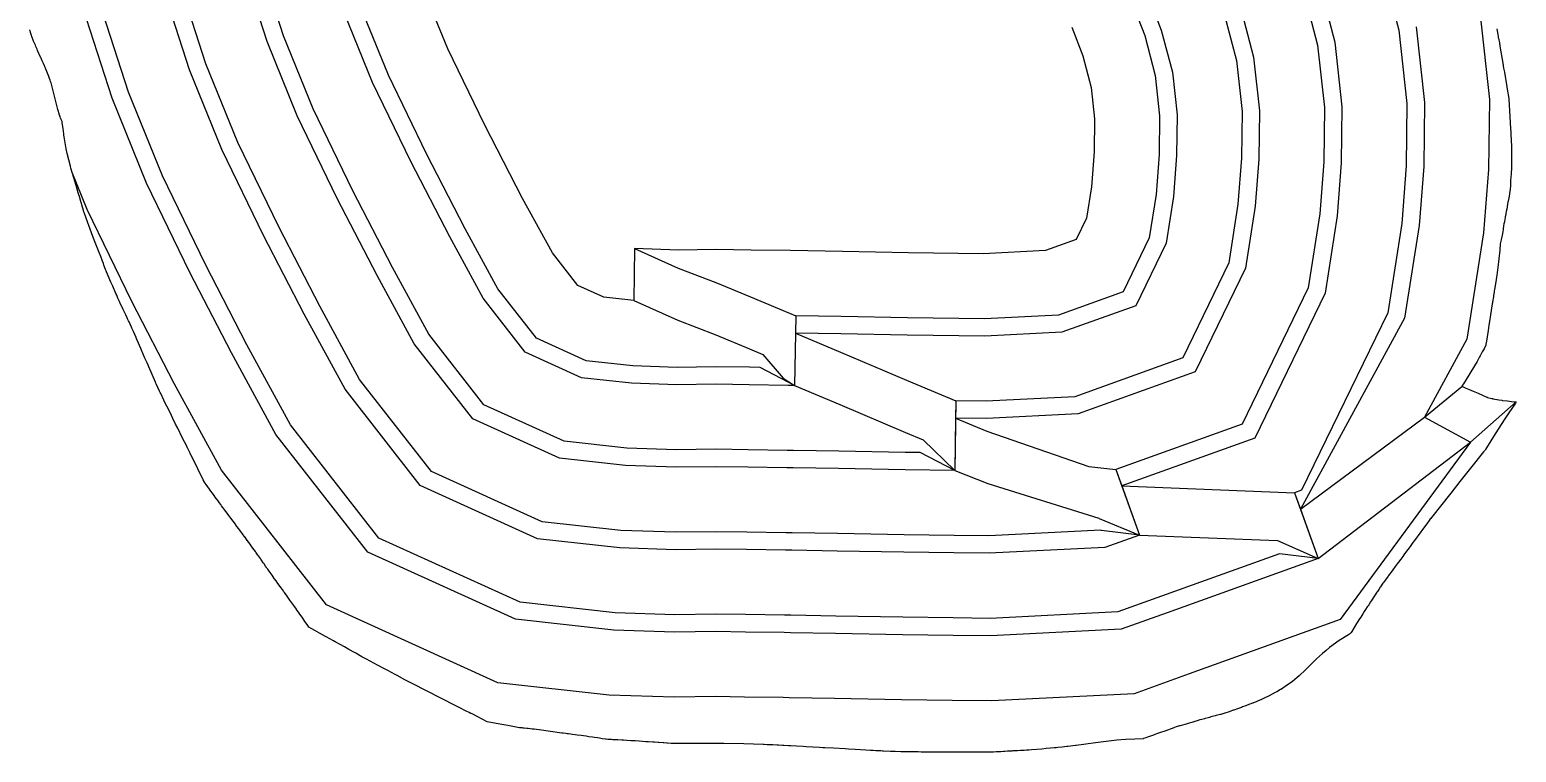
# Model space of a CAD drawing. Extents: x 310187 to 312228, y 6607198 to 6609795.
# Drawn here: x 311237 to 312090, y 6607198 to 6607612 of the extents above; entities that cross this region are included whole.
import ezdxf

# ---------------------------------------------------------------- set-up
doc = ezdxf.new("R2010")
doc.units = 0

msp = doc.modelspace()

# ---------------------------------------------------------------- linework, layer by layer
at = {"layer": 'CASTLEHILL', "color": 4}
for points in [[(312012.306, 6607652.677, 430), (312023.005, 6607612.058, 430), (312027.653, 6607569.98, 430), (312027.245, 6607534.277, 430), (312024.664, 6607501.159, 430), (312016.601, 6607449.853, 430), (311967.151, 6607347.911, 430), (311963.133, 6607346.468, 430), (311976.661, 6607308.825, 430), (311954.457, 6607311.471, 430), (311886.605, 6607287.087, 430), (311861.572, 6607278.09, 430), (311788.324, 6607274.415, 430), (311767.039, 6607274.666, 430), (311738.07, 6607275.009, 430), (311699.67, 6607275.729, 430), (311673.702, 6607276.174, 430), (311670.129, 6607276.235, 430), (311647.819, 6607276.586, 430), (311630.791, 6607276.834, 430), (311607.155, 6607276.487, 430), (311572.833, 6607277.625, 430), (311518.242, 6607283.649, 430), (311437.205, 6607320.448, 430), (311386.438, 6607385.489, 430), (311361.401, 6607431.453, 430), (311337.582, 6607477.509, 430), (311312.918, 6607528.369, 430), (311293.339, 6607576.518, 430), (311278.88, 6607621.441, 430)], [(311922.123, 6607623.497, 450), (311929.704, 6607594.714, 450), (311932.953, 6607565.308, 450), (311932.647, 6607538.499, 450), (311930.597, 6607512.2, 450), (311925.296, 6607478.474, 450), (311898.837, 6607423.928, 450), (311836.838, 6607401.647, 450), (311785.935, 6607399.093, 450), (311768.511, 6607399.299, 450), (311768.039, 6607359.302, 450), (311748.158, 6607369.537, 450), (311739.516, 6607369.639, 450), (311701.368, 6607370.355, 450), (311675.324, 6607370.801, 450), (311671.684, 6607370.863, 450), (311649.252, 6607371.216, 450), (311630.786, 6607371.485, 450), (311608.028, 6607371.151, 450), (311579.601, 6607372.093, 450), (311543.628, 6607376.063, 450), (311497.505, 6607397.007, 450), (311465.828, 6607437.591, 450), (311444.998, 6607475.832, 450), (311422.206, 6607519.901, 450), (311399.423, 6607566.883, 450), (311382.344, 6607608.886, 450), (311369.501, 6607648.785, 450)], [(311967.214, 6607638.087, 440), (311976.355, 6607603.386, 440), (311980.303, 6607567.644, 440), (311979.946, 6607536.388, 440), (311977.631, 6607506.68, 440), (311970.948, 6607464.164, 440), (311932.994, 6607385.92, 440), (311860.455, 6607359.851, 440), (311873.983, 6607322.208, 440), (311852.224, 6607324.788, 440), (311851.755, 6607324.978, 440), (311787.417, 6607321.75, 440), (311767.598, 6607321.984, 440), (311738.793, 6607322.324, 440), (311700.519, 6607323.042, 440), (311674.513, 6607323.488, 440), (311670.906, 6607323.549, 440), (311648.535, 6607323.901, 440), (311630.789, 6607324.16, 440), (311607.592, 6607323.819, 440), (311576.217, 6607324.859, 440), (311530.935, 6607329.856, 440), (311467.355, 6607358.727, 440), (311426.133, 6607411.54, 440), (311403.199, 6607453.642, 440), (311379.894, 6607498.705, 440), (311356.171, 6607547.626, 440), (311337.841, 6607592.702, 440), (311324.191, 6607635.113, 440)], [(311868.999, 6607629.722, 460), (311877.031, 6607608.908, 460), (311883.054, 6607586.043, 460), (311885.603, 6607562.972, 460), (311885.347, 6607540.61, 460), (311883.563, 6607517.721, 460), (311879.644, 6607492.785, 460), (311864.68, 6607461.936, 460), (311827.448, 6607448.556, 460), (311785.028, 6607446.427, 460), (311740.698, 6607446.951, 460), (311702.755, 6607447.663, 460), (311676.65, 6607448.11, 460), (311675.964, 6607408.116, 460), (311672.327, 6607410.016, 460), (311656.138, 6607418.434, 460), (311649.969, 6607418.531, 460), (311630.784, 6607418.811, 460), (311608.465, 6607418.483, 460), (311582.985, 6607419.328, 460), (311556.321, 6607422.27, 460), (311527.655, 6607435.287, 460), (311505.524, 6607463.641, 460), (311486.796, 6607498.022, 460), (311464.518, 6607541.097, 460), (311442.676, 6607586.139, 460), (311426.846, 6607625.07, 460)]]:
    msp.add_polyline3d(points, dxfattribs=at)
at = {"layer": 'CASTLEHILL', "color": 3}
for points in [[(311931.652, 6607626.581, 450), (311939.563, 6607596.547, 450), (311942.959, 6607565.802, 450), (311942.642, 6607538.053, 450), (311940.536, 6607511.034, 450), (311934.944, 6607475.45, 450), (311906.055, 6607415.896, 450), (311838.822, 6607391.734, 450), (311786.127, 6607389.09, 450), (311768.393, 6607389.299, 450), (311768.039, 6607359.302, 450), (311739.363, 6607359.64, 450), (311701.189, 6607360.356, 450), (311675.153, 6607360.803, 450), (311671.519, 6607360.865, 450), (311649.101, 6607361.217, 450), (311630.787, 6607361.484, 450), (311607.936, 6607361.148, 450), (311578.886, 6607362.111, 450), (311540.945, 6607366.298, 450), (311491.134, 6607388.918, 450), (311457.44, 6607432.085, 450), (311436.164, 6607471.143, 450), (311413.264, 6607515.422, 450), (311390.283, 6607562.813, 450), (311372.939, 6607605.466, 450), (311359.926, 6607645.896, 450)], [(311976.743, 6607641.171, 440), (311986.213, 6607605.219, 440), (311990.309, 6607568.138, 440), (311989.942, 6607535.942, 440), (311987.57, 6607505.513, 440), (311980.596, 6607461.14, 440), (311940.212, 6607377.888, 440), (311863.837, 6607350.44, 440), (311873.983, 6607322.208, 440), (311854.166, 6607315.086, 440), (311787.609, 6607311.747, 440), (311767.48, 6607311.984, 440), (311738.64, 6607312.325, 440), (311700.339, 6607313.043, 440), (311674.342, 6607313.489, 440), (311670.742, 6607313.551, 440), (311648.384, 6607313.902, 440), (311630.789, 6607314.159, 440), (311607.5, 6607313.816, 440), (311575.502, 6607314.877, 440), (311528.253, 6607320.091, 440), (311460.984, 6607350.638, 440), (311417.745, 6607406.035, 440), (311394.366, 6607448.953, 440), (311370.952, 6607494.226, 440), (311347.03, 6607543.557, 440), (311328.437, 6607589.282, 440), (311314.615, 6607632.224, 440)], [(311835.116, 6607613.863, 470), (311841.469, 6607597.401, 470), (311846.262, 6607579.203, 470), (311848.259, 6607561.129, 470), (311848.043, 6607542.275, 470), (311846.469, 6607522.075, 470), (311843.639, 6607504.071, 470), (311837.741, 6607491.913, 470), (311820.042, 6607485.552, 470), (311784.312, 6607483.759, 470), (311741.268, 6607484.268, 470), (311703.425, 6607484.977, 470), (311673.567, 6607485.489, 470), (311650.989, 6607485.844, 470), (311630.78, 6607486.139, 470), (311609.284, 6607485.823, 470), (311583.957, 6607486.812, 470), (311583.525, 6607456.815, 470), (311566.331, 6607458.712, 470), (311551.434, 6607465.477, 470), (311536.83, 6607484.187, 470), (311519.761, 6607515.522, 470), (311497.889, 6607557.814, 470), (311476.789, 6607601.326, 470), (311461.943, 6607637.834, 470)], [(311878.078, 6607633.971, 460), (311886.56, 6607611.991, 460), (311892.912, 6607587.875, 460), (311895.609, 6607563.466, 460), (311895.343, 6607540.164, 460), (311893.502, 6607516.554, 460), (311889.291, 6607489.761, 460), (311871.898, 6607453.904, 460), (311829.432, 6607438.643, 460), (311785.22, 6607436.424, 460), (311740.545, 6607436.952, 460), (311702.576, 6607437.664, 460), (311676.478, 6607438.112, 460), (311675.964, 6607408.116, 460), (311672.297, 6607408.179, 460), (311649.818, 6607408.532, 460), (311630.784, 6607408.81, 460), (311608.372, 6607408.48, 460), (311582.27, 6607409.346, 460), (311553.638, 6607412.505, 460), (311521.284, 6607427.197, 460), (311497.135, 6607458.136, 460), (311477.963, 6607493.332, 460), (311455.577, 6607536.618, 460), (311433.536, 6607582.07, 460), (311417.441, 6607621.65, 460)], [(312069.656, 6607620.73, 420), (312075.004, 6607572.316, 420), (312074.545, 6607532.165, 420), (312071.698, 6607495.639, 420), (312062.114, 6607434.66, 420), (312037.774, 6607389.93, 420), (312064.125, 6607375.591, 420), (311989.282, 6607273.703, 420), (311902.609, 6607242.555, 420), (311870.962, 6607231.182, 420), (311789.231, 6607227.08, 420), (311766.48, 6607227.349, 420), (311737.347, 6607227.693, 420), (311698.821, 6607228.416, 420), (311672.891, 6607228.86, 420), (311669.352, 6607228.921, 420), (311647.102, 6607229.271, 420), (311630.794, 6607229.509, 420), (311606.719, 6607229.155, 420), (311569.449, 6607230.39, 420), (311505.549, 6607237.441, 420), (311407.055, 6607282.168, 420), (311346.743, 6607359.438, 420), (311319.602, 6607409.263, 420), (311295.269, 6607456.312, 420), (311269.665, 6607509.113, 420), (311261.043, 6607530.315, 420)], [(312032.864, 6607613.891, 430), (312037.66, 6607570.474, 430), (312037.241, 6607533.83, 430), (312034.604, 6607499.993, 430), (312026.248, 6607446.829, 430), (311966.515, 6607337.057, 430), (311976.661, 6607308.825, 430), (311889.987, 6607277.676, 430), (311863.556, 6607268.177, 430), (311788.516, 6607264.412, 430), (311766.921, 6607264.667, 430), (311737.917, 6607265.01, 430), (311699.49, 6607265.73, 430), (311673.531, 6607266.175, 430), (311669.965, 6607266.237, 430), (311647.667, 6607266.587, 430), (311630.792, 6607266.833, 430), (311607.063, 6607266.484, 430), (311572.118, 6607267.643, 430), (311515.56, 6607273.884, 430), (311430.834, 6607312.358, 430), (311378.05, 6607379.984, 430), (311352.568, 6607426.764, 430), (311328.64, 6607473.029, 430), (311303.777, 6607524.3, 430), (311283.935, 6607573.098, 430), (311269.305, 6607618.552, 430)]]:
    msp.add_polyline3d(points, dxfattribs=at)
at = {"layer": 'CASTLEHILL', "color": 1}
for points in [[(311878.078, 6607633.971, 460), (311886.56, 6607611.991, 460), (311892.912, 6607587.875, 460), (311895.609, 6607563.466, 460), (311895.343, 6607540.164, 460), (311893.502, 6607516.554, 460), (311889.291, 6607489.761, 460), (311871.898, 6607453.904, 460), (311829.432, 6607438.643, 460), (311785.22, 6607436.424, 460), (311740.545, 6607436.952, 460), (311702.576, 6607437.664, 460), (311676.478, 6607438.112, 460), (311675.964, 6607408.116, 460), (311672.297, 6607408.179, 460), (311649.818, 6607408.532, 460), (311630.784, 6607408.81, 460), (311608.372, 6607408.48, 460), (311582.27, 6607409.346, 460), (311553.638, 6607412.505, 460), (311521.284, 6607427.197, 460), (311497.135, 6607458.136, 460), (311477.963, 6607493.332, 460), (311455.577, 6607536.618, 460), (311433.536, 6607582.07, 460), (311417.441, 6607621.65, 460)], [(311583.957, 6607486.812, 470), (311609.159, 6607475.512, 467.238), (311630.781, 6607467.181, 464.921), (311650.583, 6607459.062, 462.823), (311672.978, 6607449.658, 460.398), (311676.65, 6607448.11, 460), (311676.478, 6607438.112, 460), (311702.388, 6607427.179, 457.19), (311740.151, 6607411.159, 453.088), (311768.511, 6607399.299, 450), (311768.393, 6607389.299, 450), (311786.265, 6607381.864, 448.064), (311844.845, 6607361.646, 441.867), (311860.455, 6607359.851, 440), (311863.837, 6607350.44, 440), (311963.133, 6607346.468, 430), (311966.515, 6607337.057, 430), (312037.774, 6607389.93, 420), (312059.194, 6607407.608, 417.223)], [(311583.525, 6607456.815, 470), (311608.793, 6607445.504, 467.238), (311630.783, 6607437.178, 464.921), (311650.129, 6607429.066, 462.823), (311657.704, 6607425.879, 462.001), (311669.366, 6607412.276, 460.398), (311675.964, 6607408.116, 460), (311701.85, 6607397.184, 457.19), (311739.692, 6607381.163, 453.088), (311749.696, 6607376.994, 452.003), (311768.039, 6607359.302, 450), (311786.84, 6607351.855, 448.064), (311850.612, 6607331.965, 441.885), (311850.783, 6607331.81, 441.867), (311873.983, 6607322.208, 440), (311953.295, 6607319.035, 432.013), (311976.661, 6607308.825, 430), (312064.125, 6607375.591, 420), (312090.395, 6607398.646, 416.77)]]:
    msp.add_polyline3d(points, dxfattribs=at)
at = {"layer": 'CASTLEHILL', "color": 7}
msp.add_polyline3d([(312079.206, 6607612.87, 417.688), (312079.844, 6607609.616, 417.614), (312079.87, 6607609.483, 417.611), (312080.021, 6607608.493, 417.599), (312080.111, 6607607.903, 417.593), (312080.184, 6607607.415, 417.588), (312080.723, 6607604.863, 417.519), (312080.743, 6607604.732, 417.518), (312080.887, 6607604.036, 417.5), (312080.905, 6607603.872, 417.5), (312080.927, 6607603.675, 417.5), (312080.983, 6607603.163, 417.5), (312081.018, 6607602.848, 417.5), (312082.694, 6607593.18, 417.338), (312083.182, 6607590.173, 417.297), (312083.595, 6607587.859, 417.255), (312083.982, 6607585.474, 417.222), (312084.361, 6607583.108, 417.19), (312085.011, 6607579.533, 417.123), (312085.231, 6607578.188, 417.104), (312086.206, 6607572.869, 417), (312086.207, 6607572.855, 417), (312086.222, 6607572.539, 416.995), (312086.23, 6607572.402, 416.992), (312086.731, 6607562.43, 416.828), (312086.912, 6607558.86, 416.768), (312086.916, 6607558.797, 416.767), (312087.1, 6607555.692, 416.708), (312087.217, 6607553.447, 416.67), (312087.547, 6607547.582, 416.564), (312087.599, 6607546.591, 416.547), (312087.63, 6607545.985, 416.537), (312087.647, 6607545.588, 416.531), (312087.658, 6607545.301, 416.527), (312087.74, 6607543.744, 416.5), (312087.738, 6607543.494, 416.5), (312087.698, 6607540.054, 416.5), (312087.685, 6607538.901, 416.5), (312087.666, 6607537.22, 416.5), (312087.643, 6607535.206, 416.5), (312087.624, 6607533.598, 416.5), (312087.601, 6607531.582, 416.5), (312087.572, 6607531.209, 416.5), (312087.484, 6607530.071, 416.5), (312087.251, 6607527.084, 416.5), (312087.194, 6607526.356, 416.5), (312087.031, 6607522.795, 416.469), (312087.023, 6607522.61, 416.468), (312086.832, 6607520.783, 416.481), (312086.691, 6607519.491, 416.492), (312086.584, 6607518.528, 416.5), (312086.505, 6607518.062, 416.511), (312086.498, 6607518.023, 416.513), (312086.485, 6607517.955, 416.514), (312086.086, 6607515.766, 416.576), (312085.759, 6607513.94, 416.625), (312085.64, 6607513.287, 416.643), (312085.472, 6607512.367, 416.669), (312085.14, 6607510.572, 416.72), (312084.911, 6607509.303, 416.755), (312084.671, 6607508.008, 416.792), (312084.466, 6607506.896, 416.824), (312084.426, 6607506.69, 416.83), (312084.34, 6607506.238, 416.843), (312084.099, 6607504.95, 416.881), (312084.014, 6607504.517, 416.895), (312083.608, 6607502.319, 416.957), (312083.568, 6607502.125, 416.964), (312083.338, 6607500.896, 417), (312083.174, 6607499.815, 417.021), (312082.893, 6607497.975, 417.058), (312082.883, 6607497.802, 417.057), (312082.653, 6607496.311, 417.087), (312082.498, 6607495.302, 417.108), (312082.356, 6607494.388, 417.127), (312082.347, 6607494.351, 417.128), (312082.069, 6607493.19, 417.153), (312082.03, 6607492.794, 417.147), (312081.774, 6607491.703, 417.169), (312081.586, 6607490.879, 417.185), (312081.426, 6607490.178, 417.198), (312081.26, 6607489.419, 417.21), (312080.909, 6607485.868, 417.155), (312079.908, 6607475.767, 417), (312079.682, 6607474.326, 417), (312079.454, 6607472.878, 417), (312079.22, 6607471.389, 417), (312079.035, 6607470.212, 417), (312078.638, 6607467.686, 417), (312077.929, 6607463.174, 417), (312077.806, 6607462.393, 417), (312077.683, 6607461.611, 417), (312077.538, 6607460.686, 417), (312077.406, 6607459.843, 417), (312077.269, 6607458.974, 417), (312077.132, 6607458.105, 417), (312077.013, 6607457.347, 417), (312076.899, 6607456.618, 417), (312076.816, 6607456.091, 417), (312076.719, 6607455.475, 417), (312076.646, 6607455.01, 417), (312076.632, 6607454.923, 417), (312075.653, 6607448.692, 417), (312075.049, 6607444.851, 417), (312074.703, 6607442.649, 417), (312074.245, 6607439.733, 417), (312073.082, 6607432.33, 417), (312073.035, 6607432.033, 417), (312072.961, 6607431.56, 417), (312072.928, 6607431.351, 417), (312072.899, 6607431.169, 417), (312072.874, 6607431.009, 417), (312072.159, 6607429.695, 417), (312071.892, 6607429.203, 417), (312071.56, 6607428.594, 417), (312071.214, 6607427.958, 417), (312070.921, 6607427.42, 417), (312070.459, 6607426.571, 417), (312070.083, 6607425.88, 417), (312069.655, 6607425.093, 417), (312069.385, 6607424.596, 417), (312068.763, 6607423.453, 417), (312068.344, 6607422.683, 417), (312067.943, 6607421.946, 417), (312060.09, 6607409.124, 417.206), (312059.626, 6607408.347, 417.216), (312059.202, 6607407.615, 417.222), (312060.615, 6607407.02, 417.205), (312061.068, 6607406.813, 417.202), (312062.97, 6607406.006, 417.18), (312065.728, 6607404.822, 417.15), (312068.5, 6607403.619, 417.121), (312073.534, 6607401.348, 417.077), (312073.614, 6607401.306, 417.077), (312073.855, 6607401.235, 417.076), (312076.395, 6607400.679, 417.045), (312076.724, 6607400.581, 417.043), (312076.87, 6607400.535, 417.043), (312077.056, 6607400.475, 417.043), (312079.326, 6607400.001, 417.013), (312079.383, 6607399.983, 417.012), (312080.329, 6607399.786, 417), (312082.046, 6607399.61, 416.959), (312082.473, 6607399.572, 416.948), (312085.47, 6607399.244, 416.878), (312087.673, 6607398.989, 416.829), (312089.388, 6607398.758, 416.793), (312090.423, 6607398.671, 416.767), (312089.934, 6607397.934, 416.788), (312088.226, 6607395.447, 416.873), (312085.774, 6607391.908, 417), (312083.847, 6607388.878, 417.068), (312078.377, 6607380.272, 417.261), (312073.337, 6607372.391, 417.444), (312072.663, 6607371.334, 417.468), (312072.478, 6607371.046, 417.475), (312071.657, 6607370.084, 417.5), (312064.097, 6607360.582, 417.625), (312058.038, 6607352.963, 417.725), (312052.799, 6607346.345, 417.807), (312041.762, 6607332.405, 417.979), (312041.27, 6607331.785, 417.987), (312041.055, 6607331.515, 417.99), (312040.401, 6607330.686, 418), (312038.989, 6607328.763, 418), (312037.672, 6607326.971, 418), (312036.1, 6607324.831, 418), (312035.617, 6607324.173, 418), (312034.059, 6607322.052, 418), (312033.414, 6607321.174, 418), (312031.959, 6607319.194, 418), (312030.993, 6607317.879, 418), (312029.8, 6607316.254, 418), (312028.821, 6607314.921, 418), (312028.092, 6607313.929, 418), (312026.816, 6607312.191, 418), (312025.833, 6607310.853, 418), (312025.187, 6607309.974, 418), (312024.05, 6607308.427, 418), (312022.768, 6607306.681, 418), (312022.075, 6607305.738, 418), (312020.87, 6607304.098, 418), (312019.595, 6607302.361, 418), (312019.163, 6607301.774, 418), (312017.076, 6607298.932, 418), (312016.864, 6607298.644, 418), (312014.329, 6607295.192, 418), (312013.88, 6607294.581, 418), (312012.465, 6607292.435, 417.965), (312012.348, 6607292.259, 417.962), (312011.482, 6607290.958, 417.943), (312010.728, 6607289.825, 417.926), (312010.434, 6607289.378, 417.919), (312009.023, 6607287.261, 417.888), (312008.677, 6607286.733, 417.879), (312007.301, 6607284.675, 417.849), (312006.787, 6607283.891, 417.836), (312005.7, 6607282.252, 417.811), (312005.314, 6607281.66, 417.8), (312004.876, 6607280.988, 417.788), (312003.837, 6607279.412, 417.763), (312003.118, 6607278.298, 417.741), (312002.298, 6607277.025, 417.716), (312001.091, 6607275.137, 417.677), (312000.469, 6607274.179, 417.66), (311999.111, 6607272.043, 417.614), (311998.699, 6607271.405, 417.602), (311997.27, 6607269.131, 417.55), (311995.907, 6607266.962, 417.5), (311995.572, 6607266.31, 417.469), (311995.432, 6607266.021, 417.453), (311995.265, 6607265.686, 417.436), (311994.701, 6607265.341, 417.4), (311988.192, 6607261.414, 417), (311986.537, 6607260.164, 416.835), (311983.134, 6607257.614, 416.5), (311981.274, 6607256.039, 416.272), (311979.079, 6607254.173, 416), (311975.767, 6607251.144, 415.536), (311975.506, 6607250.907, 415.5), (311975.32, 6607250.724, 415.471), (311972.301, 6607247.772, 415), (311969.832, 6607245.323, 414.606), (311969.159, 6607244.66, 414.5), (311965.889, 6607241.551, 414.012), (311965.806, 6607241.472, 414), (311965.734, 6607241.411, 413.991), (311964.517, 6607240.388, 413.843), (311961.84, 6607238.138, 413.519), (311961.686, 6607238.008, 413.5), (311958.519, 6607235.803, 413.231), (311955.673, 6607233.864, 413), (311955.22, 6607233.608, 412.976), (311955.096, 6607233.542, 412.971), (311952.888, 6607232.305, 412.859), (311951.902, 6607231.805, 412.822), (311950.214, 6607230.891, 412.745), (311948.448, 6607230.019, 412.685), (311947.41, 6607229.467, 412.64), (311946.757, 6607229.125, 412.613), (311944.103, 6607227.895, 412.543), (311943.899, 6607227.791, 412.535), (311943.78, 6607227.732, 412.531), (311942.269, 6607227.064, 412.5), (311941.404, 6607226.701, 412.487), (311939.205, 6607225.813, 412.462), (311938.972, 6607225.732, 412.463), (311936.828, 6607224.894, 412.446), (311934.548, 6607224.03, 412.434), (311933.229, 6607223.541, 412.431), (311932.572, 6607223.297, 412.429), (311930.339, 6607222.494, 412.429), (311928.262, 6607221.773, 412.435), (311927.805, 6607221.63, 412.44), (311925.477, 6607220.842, 412.453), (311923.05, 6607220.043, 412.471), (311920.654, 6607219.28, 412.496), (311920.351, 6607219.188, 412.5), (311918.016, 6607218.605, 412.565), (311917.518, 6607218.448, 412.57), (311915.077, 6607217.846, 412.64), (311914.302, 6607217.604, 412.649), (311913.401, 6607217.327, 412.661), (311911.818, 6607216.928, 412.703), (311911.321, 6607216.802, 412.717), (311909.843, 6607216.351, 412.737), (311908.777, 6607216.076, 412.764), (311907.125, 6607215.576, 412.788), (311906.456, 6607215.403, 412.805), (311904.11, 6607214.701, 412.84), (311903.39, 6607214.509, 412.857), (311902.521, 6607214.251, 412.871), (311900.772, 6607213.733, 412.899), (311900.012, 6607213.527, 412.916), (311897.407, 6607212.759, 412.958), (311897.093, 6607212.671, 412.964), (311895.023, 6607212.068, 413), (311894.079, 6607211.802, 413.018), (311892.781, 6607211.263, 413), (311889.593, 6607210.117, 413), (311889.092, 6607209.937, 413), (311885.507, 6607208.649, 413), (311884.909, 6607208.434, 413), (311882.9, 6607207.712, 413), (311882.074, 6607207.415, 413), (311879.717, 6607206.568, 413), (311878.624, 6607206.175, 413), (311877.625, 6607205.816, 413), (311876.36, 6607205.361, 413), (311876.146, 6607205.285, 413), (311871.309, 6607205.042, 413), (311866.272, 6607204.789, 413), (311861.027, 6607204.526, 413), (311848.7, 6607202.92, 412.736), (311837.697, 6607201.487, 412.5), (311837.209, 6607201.43, 412.491), (311832.786, 6607200.913, 412.412), (311832.323, 6607200.876, 412.409), (311829.554, 6607200.562, 412.362), (311827.176, 6607200.295, 412.322), (311826.113, 6607200.177, 412.305), (311825.065, 6607200.101, 412.299), (311822.95, 6607199.878, 412.267), (311820.459, 6607199.624, 412.233), (311818.024, 6607199.39, 412.203), (311812.043, 6607198.904, 412.153), (311810.394, 6607198.799, 412.147), (311809.863, 6607198.768, 412.146), (311809.1, 6607198.726, 412.145), (311807.76, 6607198.644, 412.141), (311807.29, 6607198.618, 412.141), (311807.145, 6607198.611, 412.141), (311806.331, 6607198.57, 412.141), (311805.717, 6607198.54, 412.141), (311803.972, 6607198.436, 412.136), (311803.295, 6607198.405, 412.137), (311802.831, 6607198.384, 412.138), (311801.243, 6607198.29, 412.134), (311800.785, 6607198.269, 412.135), (311798.989, 6607198.163, 412.13), (311798.292, 6607198.132, 412.131), (311796.606, 6607198.028, 412.126), (311795.987, 6607198, 412.127), (311794.312, 6607197.896, 412.122), (311792.456, 6607197.778, 412.115), (311791.784, 6607197.746, 412.116), (311790.188, 6607197.647, 412.11), (311789.796, 6607197.623, 412.109), (311788.325, 6607197.627, 412.106), (311787.829, 6607197.633, 412.106), (311786.5, 6607197.639, 412.103), (311785.065, 6607197.646, 412.1), (311783.563, 6607197.654, 412.098), (311783.107, 6607197.656, 412.097), (311781.714, 6607197.661, 412.094), (311779.713, 6607197.665, 412.089), (311777.911, 6607197.661, 412.082), (311775.787, 6607197.652, 412.073), (311773.778, 6607197.635, 412.062), (311773.554, 6607197.633, 412.061), (311771.791, 6607197.618, 412.051), (311770.782, 6607197.607, 412.045), (311770.062, 6607197.6, 412.041), (311768.336, 6607197.588, 412.032), (311766.552, 6607197.578, 412.024), (311766.461, 6607197.576, 412.023), (311766.128, 6607197.575, 412.022), (311764.038, 6607197.569, 412.013), (311763.984, 6607197.568, 412.013), (311761.506, 6607197.562, 412.003), (311760.496, 6607197.561, 412), (311760.301, 6607197.563, 412), (311758.644, 6607197.583, 412), (311755.644, 6607197.618, 412), (311755.577, 6607197.619, 412), (311753.218, 6607197.647, 412), (311750.934, 6607197.674, 412), (311750.785, 6607197.676, 412), (311749.064, 6607197.696, 412), (311748.654, 6607197.701, 412), (311746.959, 6607197.721, 412), (311746.444, 6607197.727, 412), (311744.186, 6607197.754, 412), (311743.278, 6607197.765, 412), (311741.282, 6607197.788, 412), (311739.401, 6607197.811, 412), (311738.536, 6607197.821, 412), (311736.89, 6607197.84, 412), (311733.646, 6607197.901, 412), (311733.079, 6607197.912, 412), (311731.838, 6607197.982, 412.012), (311731.765, 6607197.984, 412.013), (311731.695, 6607197.986, 412.013), (311731.603, 6607197.988, 412.013), (311731.512, 6607197.991, 412.013), (311731.145, 6607198.006, 412.016), (311730.938, 6607198.016, 412.017), (311727.041, 6607198.221, 412.053), (311726.369, 6607198.255, 412.058), (311725.437, 6607198.303, 412.066), (311724.361, 6607198.36, 412.076), (311722.588, 6607198.458, 412.094), (311721.114, 6607198.542, 412.109), (311719.618, 6607198.626, 412.124), (311716.833, 6607198.785, 412.152), (311710.816, 6607199.123, 412.213), (311706.978, 6607199.341, 412.252), (311705.072, 6607199.45, 412.271), (311698.308, 6607199.834, 412.34), (311693.274, 6607200.111, 412.391), (311692.079, 6607200.178, 412.404), (311690.251, 6607200.28, 412.423), (311682.554, 6607200.7, 412.5), (311680.857, 6607200.801, 412.519), (311677.113, 6607201.018, 412.56), (311673.839, 6607201.206, 412.595), (311672.93, 6607201.241, 412.601), (311672.418, 6607201.269, 412.606), (311669.832, 6607201.411, 412.632), (311669.665, 6607201.42, 412.634), (311668.901, 6607201.462, 412.641), (311666.67, 6607201.581, 412.664), (311665.946, 6607201.605, 412.667), (311663.459, 6607201.737, 412.692), (311662.902, 6607201.767, 412.698), (311661.709, 6607201.831, 412.71), (311660.176, 6607201.914, 412.726), (311658.418, 6607202.011, 412.744), (311657.882, 6607202.021, 412.745), (311646.693, 6607202.312, 412.776), (311635.373, 6607202.593, 412.807), (311633.946, 6607202.629, 412.811), (311633.238, 6607202.627, 412.807), (311632.561, 6607202.635, 412.807), (311631.21, 6607202.648, 412.805), (311630.795, 6607202.648, 412.804), (311630.368, 6607202.636, 412.802), (311629.148, 6607202.61, 412.8), (311624.017, 6607202.594, 412.816), (311607.672, 6607202.541, 412.866), (311607.105, 6607202.525, 412.864), (311606.474, 6607202.54, 412.87), (311605.104, 6607202.639, 412.885), (311602.923, 6607202.794, 412.907), (311602.548, 6607202.804, 412.906), (311600.861, 6607202.925, 412.924), (311600.455, 6607202.939, 412.924), (311597.923, 6607203.12, 412.95), (311597.682, 6607203.129, 412.95), (311595.404, 6607203.283, 412.971), (311594.631, 6607203.336, 412.978), (311594.498, 6607203.341, 412.979), (311592.038, 6607203.503, 413), (311590.509, 6607203.618, 413.017), (311586.705, 6607203.884, 413.055), (311584.433, 6607204.031, 413.074), (311583.844, 6607204.079, 413.082), (311581.953, 6607204.189, 413.094), (311579.656, 6607204.31, 413.106), (311577.604, 6607204.414, 413.116), (311576.768, 6607204.483, 413.127), (311574.427, 6607204.6, 413.138), (311573.729, 6607204.655, 413.146), (311571.531, 6607204.777, 413.159), (311570.752, 6607204.834, 413.168), (311568.641, 6607204.958, 413.182), (311567.632, 6607205.027, 413.191), (311567.412, 6607205.06, 413.194), (311565.453, 6607205.354, 413.215), (311563.899, 6607205.583, 413.23), (311562.698, 6607205.77, 413.244), (311560.991, 6607206.016, 413.26), (311559.871, 6607206.198, 413.275), (311557.814, 6607206.48, 413.29), (311556.301, 6607206.727, 413.311), (311554.633, 6607206.947, 413.321), (311553.316, 6607207.159, 413.339), (311551.092, 6607207.436, 413.347), (311549.929, 6607207.62, 413.362), (311548.408, 6607207.8, 413.365), (311547.378, 6607207.964, 413.378), (311546.091, 6607208.107, 413.379), (311545.295, 6607208.196, 413.379), (311544.57, 6607208.311, 413.388), (311543.087, 6607208.468, 413.387), (311542.283, 6607208.597, 413.397), (311529.249, 6607210.421, 413.5), (311527.721, 6607210.589, 413.5), (311526.456, 6607210.729, 413.5), (311525.142, 6607210.874, 413.5), (311524.015, 6607210.998, 413.5), (311522.975, 6607211.113, 413.5), (311522.064, 6607211.213, 413.5), (311520.698, 6607211.364, 413.5), (311520.039, 6607211.437, 413.5), (311519.478, 6607211.499, 413.5), (311518.079, 6607211.653, 413.5), (311518.019, 6607211.66, 413.5), (311511.194, 6607212.883, 413.625), (311506.719, 6607213.697, 413.71), (311499.375, 6607214.964, 413.832), (311493.618, 6607218.062, 413.95), (311491.217, 6607219.33, 413.994), (311491.158, 6607219.361, 413.994), (311491.117, 6607219.382, 413.995), (311490.775, 6607219.558, 414), (311490.246, 6607219.798, 414), (311490.069, 6607219.878, 414), (311488.967, 6607220.378, 414), (311488.566, 6607220.56, 414), (311487.706, 6607220.951, 414), (311487.286, 6607221.142, 414), (311483.61, 6607223.127, 414.077), (311481.686, 6607224.1, 414.101), (311481.466, 6607224.202, 414.102), (311456.223, 6607237.065, 414.443), (311452.112, 6607239.16, 414.499), (311452.047, 6607239.194, 414.5), (311452.02, 6607239.208, 414.501), (311452.014, 6607239.212, 414.501), (311447.685, 6607241.567, 414.596), (311446.456, 6607242.224, 414.62), (311442.323, 6607244.464, 414.708), (311440.385, 6607245.494, 414.745), (311436.465, 6607247.587, 414.821), (311434.37, 6607248.717, 414.865), (311429.982, 6607251.058, 414.95), (311429.386, 6607251.379, 414.962), (311427.425, 6607252.424, 415), (311423.963, 6607254.355, 415.088), (311423.098, 6607254.839, 415.11), (311419.901, 6607256.625, 415.191), (311417.385, 6607258.021, 415.253), (311414.918, 6607259.397, 415.316), (311412.039, 6607260.978, 415.382), (311411.06, 6607261.523, 415.407), (311406.918, 6607263.786, 415.5), (311406.559, 6607263.983, 415.508), (311406.479, 6607264.029, 415.511), (311403.07, 6607265.918, 415.594), (311400.463, 6607267.362, 415.657), (311398.655, 6607268.409, 415.712), (311396.964, 6607269.356, 415.756), (311396.893, 6607269.459, 415.758), (311396.351, 6607270.232, 415.771), (311395.372, 6607271.685, 415.804), (311394.701, 6607272.652, 415.822), (311393.452, 6607274.487, 415.86), (311393.066, 6607275.048, 415.871), (311391.781, 6607276.901, 415.905), (311391.452, 6607277.381, 415.915), (311389.918, 6607279.574, 415.953), (311389.805, 6607279.74, 415.956), (311388.312, 6607281.855, 415.989), (311388.285, 6607281.896, 415.99), (311387.814, 6607282.557, 416), (311386.125, 6607284.875, 416.025), (311384.505, 6607287.095, 416.049), (311382.935, 6607289.244, 416.072), (311382.653, 6607289.669, 416.082), (311381.739, 6607290.925, 416.096), (311380.885, 6607292.099, 416.11), (311380.491, 6607292.689, 416.124), (311379.217, 6607294.447, 416.144), (311378.156, 6607295.908, 416.161), (311377.078, 6607297.391, 416.178), (311376.528, 6607298.219, 416.198), (311375.807, 6607299.211, 416.21), (311375.238, 6607299.992, 416.218), (311374.753, 6607300.714, 416.235), (311374.118, 6607301.586, 416.245), (311373.391, 6607302.584, 416.255), (311372.888, 6607303.322, 416.271), (311372.653, 6607303.667, 416.278), (311372.084, 6607304.453, 416.287), (311371.264, 6607305.642, 416.31), (311370.764, 6607306.334, 416.319), (311369.683, 6607307.883, 416.346), (311369.383, 6607308.306, 416.352), (311369.116, 6607308.687, 416.359), (311367.99, 6607310.286, 416.384), (311367.685, 6607310.73, 416.393), (311366.455, 6607312.459, 416.418), (311366.283, 6607312.71, 416.424), (311364.852, 6607314.712, 416.451), (311363.441, 6607316.687, 416.479), (311363.385, 6607316.771, 416.481), (311362.367, 6607318.192, 416.5), (311361.648, 6607319.157, 416.507), (311361.627, 6607319.187, 416.508), (311360.315, 6607320.952, 416.522), (311360.227, 6607321.075, 416.524), (311358.856, 6607322.924, 416.539), (311357.753, 6607324.41, 416.55), (311356.733, 6607325.782, 416.561), (311356.51, 6607326.094, 416.566), (311355.09, 6607328.005, 416.581), (311354.743, 6607328.493, 416.588), (311353.49, 6607330.177, 416.601), (311352.155, 6607331.97, 416.615), (311351.008, 6607333.495, 416.624), (311350.561, 6607334.125, 416.633), (311348.713, 6607336.566, 416.645), (311348.219, 6607337.265, 416.656), (311347.563, 6607338.127, 416.66), (311346.889, 6607339.01, 416.663), (311346.319, 6607339.814, 416.675), (311345.415, 6607341.016, 416.682), (311344.838, 6607341.828, 416.694), (311343.932, 6607343.037, 416.702), (311343.23, 6607344.02, 416.716), (311342.511, 6607345.019, 416.729), (311341.611, 6607346.281, 416.747), (311340.759, 6607347.457, 416.761), (311339.927, 6607348.654, 416.782), (311338.969, 6607349.961, 416.795), (311338.006, 6607351.271, 416.808), (311336.893, 6607352.78, 416.822), (311336.797, 6607352.911, 416.823), (311336.241, 6607353.977, 416.829), (311330.097, 6607366.591, 417), (311329.171, 6607368.291, 417), (311329.121, 6607368.383, 417), (311329.076, 6607368.465, 417), (311329.033, 6607368.545, 417), (311328.901, 6607368.787, 417), (311328.76, 6607369.109, 417.008), (311328.63, 6607369.405, 417.015), (311328.601, 6607369.459, 417.015), (311328.569, 6607369.516, 417.015), (311328.542, 6607369.566, 417.015), (311328.522, 6607369.603, 417.015), (311327.257, 6607372.376, 417.073), (311327.161, 6607372.553, 417.073), (311327.004, 6607372.847, 417.074), (311324.278, 6607378.221, 417.121), (311321.696, 6607383.509, 417.192), (311320.472, 6607385.983, 417.221), (311318.874, 6607389.218, 417.259), (311317.244, 6607392.544, 417.302), (311315.459, 6607396.154, 417.345), (311314.342, 6607398.424, 417.373), (311313.691, 6607399.743, 417.389), (311311.866, 6607403.434, 417.433), (311311.565, 6607404.042, 417.44), (311311.192, 6607404.799, 417.449), (311309.209, 6607409.049, 417.5), (311308.875, 6607409.838, 417.518), (311308.8, 6607410.008, 417.521), (311306.928, 6607414.448, 417.622), (311306.399, 6607415.651, 417.644), (311305.602, 6607417.473, 417.678), (311304.065, 6607421.095, 417.758), (311302.852, 6607423.853, 417.809), (311300.898, 6607428.305, 417.892), (311300.434, 6607429.393, 417.916), (311298.374, 6607434.06, 418), (311297.792, 6607435.41, 418.028), (311297.707, 6607435.589, 418.029), (311296.208, 6607439, 418.092), (311295.33, 6607440.979, 418.127), (311295.049, 6607441.567, 418.133), (311294.27, 6607443.289, 418.159), (311293.696, 6607444.551, 418.178), (311293.363, 6607445.283, 418.189), (311292.881, 6607446.283, 418.197), (311292.568, 6607446.928, 418.202), (311291.758, 6607448.707, 418.228), (311291.394, 6607449.454, 418.234), (311290.843, 6607450.585, 418.242), (311290.323, 6607451.654, 418.249), (311289.676, 6607453.082, 418.271), (311289.509, 6607453.426, 418.274), (311288.879, 6607454.807, 418.283), (311288.222, 6607456.255, 418.294), (311287.309, 6607458.277, 418.311), (311286.589, 6607459.888, 418.325), (311286.125, 6607460.984, 418.342), (311284.293, 6607465.129, 418.385), (311283.328, 6607467.344, 418.411), (311280.797, 6607473.326, 418.5), (311280.56, 6607473.815, 418.5), (311280.499, 6607473.942, 418.5), (311280.352, 6607474.244, 418.5), (311280.211, 6607474.648, 418.513), (311280.172, 6607474.744, 418.515), (311279.308, 6607477.235, 418.598), (311278.947, 6607478.131, 418.616), (311278.448, 6607479.383, 418.642), (311277.484, 6607482.082, 418.725), (311276.497, 6607484.524, 418.772), (311275.865, 6607486.266, 418.824), (311274.26, 6607490.224, 418.899), (311272.28, 6607495.167, 419), (311272.264, 6607495.213, 419.001), (311272.259, 6607495.224, 419.002), (311271.167, 6607498.369, 419.106), (311270.811, 6607499.348, 419.135), (311269.912, 6607501.969, 419.224), (311269.133, 6607504.083, 419.284), (311269.11, 6607504.146, 419.286), (311267.907, 6607507.422, 419.379), (311267.632, 6607508.208, 419.404), (311267.56, 6607508.462, 419.412), (311266.555, 6607511.809, 419.5), (311266.357, 6607512.503, 419.521), (311266.306, 6607512.664, 419.525), (311266.242, 6607512.861, 419.529), (311265.194, 6607516.489, 419.635), (311264.847, 6607517.567, 419.657), (311264.499, 6607518.672, 419.683), (311263.659, 6607521.562, 419.766), (311263.091, 6607523.395, 419.81), (311261.934, 6607527.245, 419.911), (311261.006, 6607530.407, 420), (311260.321, 6607532.892, 420.081), (311260.059, 6607533.907, 420.118), (311259.101, 6607537.688, 420.262), (311258.181, 6607541.261, 420.394), (311257.542, 6607543.881, 420.5), (311256.457, 6607550.91, 420.94), (311256.33, 6607551.814, 421), (311256.234, 6607552.598, 421.055), (311255.801, 6607555.535, 421.244), (311255.323, 6607558.899, 421.465), (311255.204, 6607559.538, 421.5), (311254.57, 6607561.097, 421.5), (311254.521, 6607561.218, 421.5), (311254.47, 6607561.344, 421.5), (311254.414, 6607561.48, 421.5), (311254.102, 6607562.249, 421.5), (311253.74, 6607563.374, 421.5), (311253.64, 6607563.684, 421.5), (311253.536, 6607564.005, 421.5), (311252.916, 6607565.932, 421.5), (311252.747, 6607566.458, 421.5), (311248.906, 6607581.858, 421.785), (311248.629, 6607582.556, 421.771), (311248.318, 6607583.349, 421.757), (311248.061, 6607584.265, 421.767), (311247.822, 6607584.858, 421.754), (311247.573, 6607585.473, 421.742), (311247.218, 6607586.339, 421.722), (311246.774, 6607587.415, 421.697), (311246.469, 6607588.306, 421.693), (311245.93, 6607589.578, 421.659), (311245.27, 6607591.12, 421.618), (311245.086, 6607591.616, 421.611), (311244.517, 6607592.917, 421.573), (311243.844, 6607594.446, 421.527), (311243.457, 6607595.319, 421.5), (311242.976, 6607596.359, 421.463), (311242.917, 6607596.499, 421.459), (311242.132, 6607598.204, 421.399), (311241.958, 6607598.623, 421.389), (311241.165, 6607600.36, 421.329), (311240.838, 6607601.173, 421.313), (311240.201, 6607602.595, 421.267), (311239.886, 6607603.42, 421.254), (311239.739, 6607603.805, 421.248), (311239.263, 6607604.893, 421.216), (311238.908, 6607605.713, 421.193), (311238.519, 6607606.84, 421.186), (311238.317, 6607607.323, 421.174), (311238.131, 6607607.778, 421.164), (311237.9, 6607608.356, 421.153), (311237.695, 6607608.877, 421.143), (311237.655, 6607609.002, 421.143), (311237.311, 6607610.233, 421.144), (311237.148, 6607610.708, 421.136), (311237.004, 6607611.136, 421.131), (311236.799, 6607611.901, 421.133), (311236.657, 6607612.34, 421.129)], dxfattribs=at)

doc.saveas('drawing.dxf')
